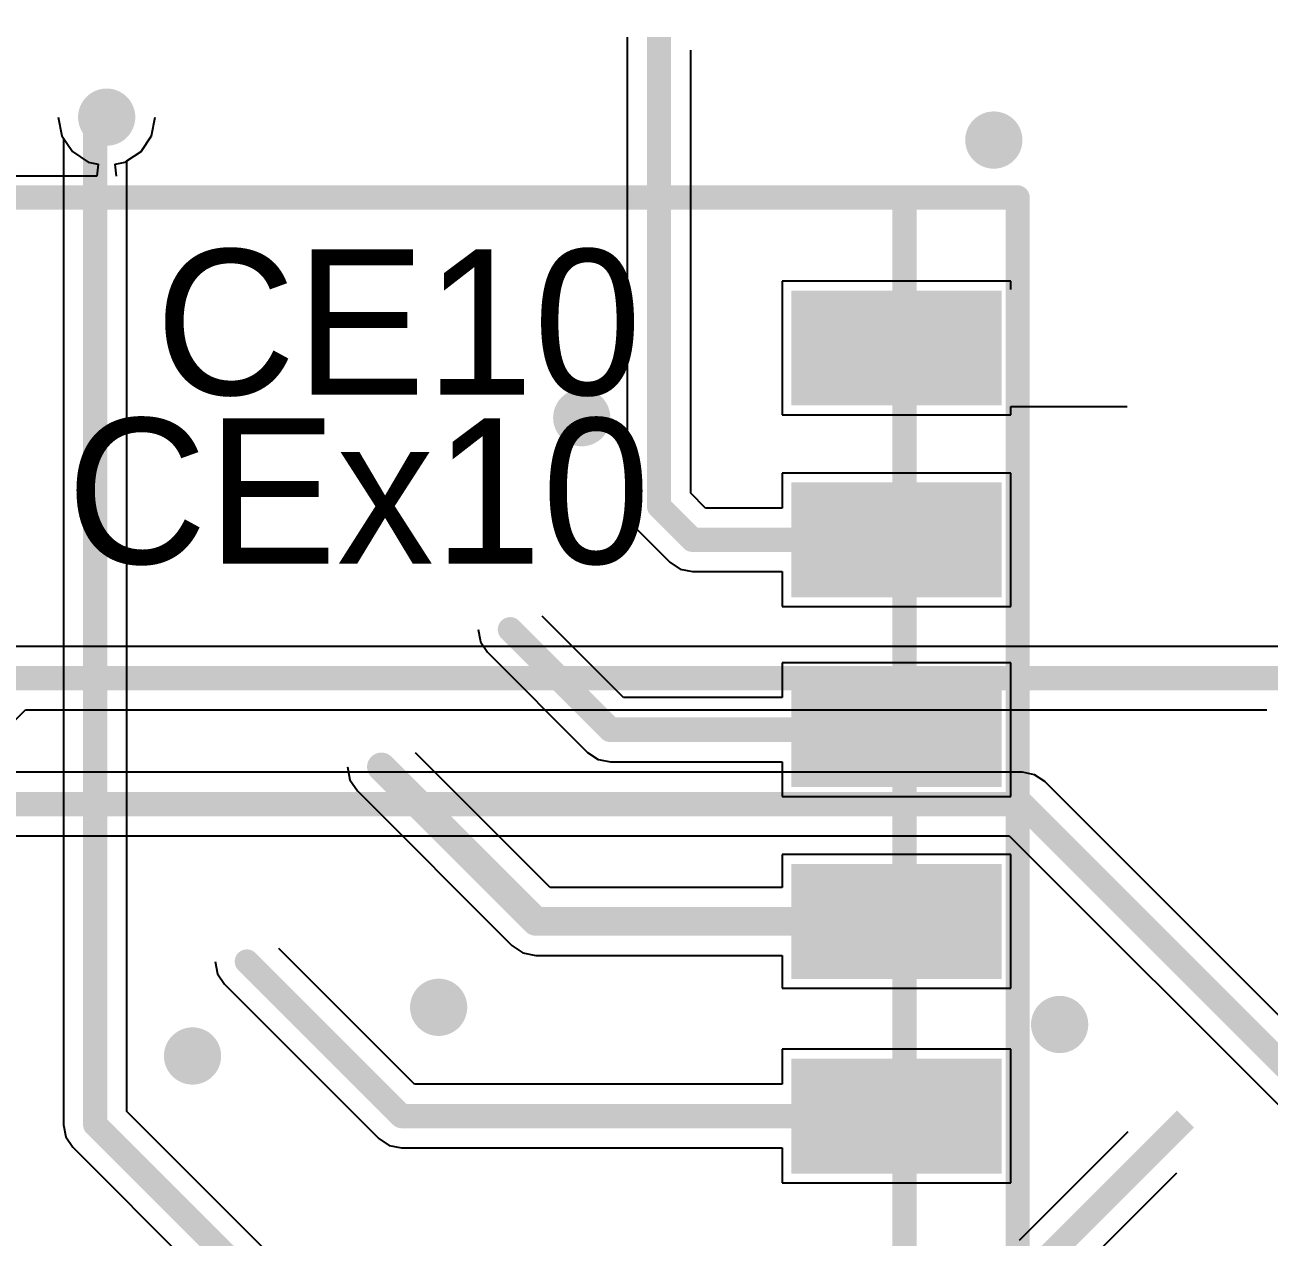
# Model space of a CAD drawing. Extents: x 65.4 to 145.6, y 116.1 to 196.3.
# Drawn here: x 100.64 to 113.69, y 129.89 to 142.59 of the extents above; entities that cross this region are included whole.
import ezdxf

# ---------------------------------------------------------------- set-up
doc = ezdxf.new("R2010")
doc.units = 0
doc.header["$MEASUREMENT"] = 0
doc.layers.get('0').update_dxf_attribs({"linetype": 'CONTINUOUS'})
for name, color, linetype in [('BOTTOMLAYER', 5, 'CONTINUOUS'), ('MECHANICAL13', 56, 'CONTINUOUS'), ('MECHANICAL15', 56, 'CONTINUOUS'), ('MULTILAYER', 9, 'CONTINUOUS'), ('TOPLAYER', 1, 'CONTINUOUS'), ('TOPOVERLAY', 2, 'CONTINUOUS'), ('TOPPASTE', 8, 'CONTINUOUS'), ('TOPSOLDER', 216, 'CONTINUOUS'), ('VIAHOLELAYER', 16, 'CONTINUOUS')]:
    doc.layers.add(name, color=color, linetype=linetype)

# ---------------------------------------------------------------- blocks, each defined once
blk = doc.blocks.new('ESP_12_111')
at = {"layer": 'MECHANICAL13'}
for points, const_width in [([(-0.083, 8.371), (-0.083, -15.568)], 0.254), ([(16.084, 8.371), (-0.083, 8.371)], 0.254), ([(16.084, 8.371), (16.084, -15.568)], 0.254), ([(16.129, 8.382), (-0.127, 8.382)], 0.0508), ([(-0.127, 8.382), (-0.127, 2.727)], 0.0508), ([(16.129, 8.382), (16.129, 2.727)], 0.0508), ([(16.129, 2.727), (-0.127, 2.727)], 0.0508), ([(16.084, -15.568), (-0.083, -15.568)], 0.254)]:
    blk.add_lwpolyline(points, dxfattribs=dict(at, const_width=const_width))
for points, const_width in [([(-0.147, 8.371, 1), (-0.02, 8.371, 1)], 0.127), ([(-0.147, 8.371, 1), (-0.02, 8.371, 1)], 0.127), ([(16.02, 8.371, 1), (16.147, 8.371, 1)], 0.127), ([(16.02, 8.371, 1), (16.147, 8.371, 1)], 0.127), ([(-0.14, 8.382, 1), (-0.114, 8.382, 1)], 0.0254), ([(-0.14, 8.382, 1), (-0.114, 8.382, 1)], 0.0254), ([(16.116, 8.382, 1), (16.142, 8.382, 1)], 0.0254), ([(16.116, 8.382, 1), (16.142, 8.382, 1)], 0.0254), ([(-0.14, 2.727, 1), (-0.114, 2.727, 1)], 0.0254), ([(-0.14, 2.727, 1), (-0.114, 2.727, 1)], 0.0254), ([(16.116, 2.727, 1), (16.142, 2.727, 1)], 0.0254), ([(16.116, 2.727, 1), (16.142, 2.727, 1)], 0.0254), ([(-0.147, -15.568, 1), (-0.02, -15.568, 1)], 0.127), ([(-0.147, -15.568, 1), (-0.02, -15.568, 1)], 0.127), ([(16.02, -15.568, 1), (16.147, -15.568, 1)], 0.127), ([(16.02, -15.568, 1), (16.147, -15.568, 1)], 0.127)]:
    blk.add_lwpolyline(points, format="xyb", close=True, dxfattribs=dict(at, const_width=const_width))
at = {"layer": 'MECHANICAL15'}
for points, const_width in [([(17.272, 8.371), (-1.27, 8.371)], 0.254), ([(-1.27, 8.371), (-1.27, -15.568)], 0.254), ([(17.272, 8.371), (17.272, -15.568)], 0.254), ([(8, -3.345), (8, -3.853)], 0.1), ([(8.254, -3.599), (7.746, -3.599)], 0.1), ([(17.272, -15.568), (-1.27, -15.568)], 0.254)]:
    blk.add_lwpolyline(points, dxfattribs=dict(at, const_width=const_width))
for points, const_width in [([(-1.333, 8.371, 1), (-1.206, 8.371, 1)], 0.127), ([(-1.333, 8.371, 1), (-1.206, 8.371, 1)], 0.127), ([(17.209, 8.371, 1), (17.336, 8.371, 1)], 0.127), ([(17.209, 8.371, 1), (17.336, 8.371, 1)], 0.127), ([(7.975, -3.345, 1), (8.025, -3.345, 1)], 0.05), ([(7.721, -3.599, 1), (7.771, -3.599, 1)], 0.05), ([(8.229, -3.599, 1), (8.279, -3.599, 1)], 0.05), ([(7.975, -3.853, 1), (8.025, -3.853, 1)], 0.05), ([(-1.333, -15.568, 1), (-1.206, -15.568, 1)], 0.127), ([(-1.333, -15.568, 1), (-1.206, -15.568, 1)], 0.127), ([(17.209, -15.568, 1), (17.336, -15.568, 1)], 0.127), ([(17.209, -15.568, 1), (17.336, -15.568, 1)], 0.127)]:
    blk.add_lwpolyline(points, format="xyb", close=True, dxfattribs=dict(at, const_width=const_width))
at = {"layer": 'TOPLAYER'}
for points in [[(15, -0.47), (17, -0.47), (15, 0.53), (17, 0.53)], [(-1, -0.5), (1, -0.5), (-1, 0.5), (1, 0.5)], [(-1, -2.47), (1, -2.47), (-1, -1.47), (1, -1.47)], [(15, -2.45), (17, -2.45), (15, -1.45), (17, -1.45)], [(-1, -4.47), (1, -4.47), (-1, -3.47), (1, -3.47)], [(15, -4.47), (17, -4.47), (15, -3.47), (17, -3.47)], [(-1, -6.44), (1, -6.44), (-1, -5.44), (1, -5.44)], [(15, -6.45), (17, -6.45), (15, -5.45), (17, -5.45)], [(-1, -8.48), (1, -8.48), (-1, -7.48), (1, -7.48)], [(15, -8.51), (17, -8.51), (15, -7.51), (17, -7.51)], [(-1, -10.49), (1, -10.49), (-1, -9.49), (1, -9.49)], [(15, -10.53), (17, -10.53), (15, -9.53), (17, -9.53)], [(-1, -12.48), (1, -12.48), (-1, -11.48), (1, -11.48)], [(15, -12.49), (17, -12.49), (15, -11.49), (17, -11.49)], [(-1, -14.49), (1, -14.49), (-1, -13.49), (1, -13.49)], [(15, -14.53), (17, -14.53), (15, -13.53), (17, -13.53)]]:
    blk.add_solid(points, dxfattribs=at)
at = {"layer": 'TOPOVERLAY'}
for p, q in [((2.54, 0.635), (1.27, 0)), ((2.54, -0.635), (2.54, 0.635)), ((1.27, 0), (2.54, -0.635))]:
    blk.add_line(p, q, dxfattribs=at)
at = {"layer": 'TOPOVERLAY', "const_width": 0.254}
for points in [[(16.084, 8.371), (-0.083, 8.371)], [(-0.083, 8.371), (-0.083, 0.916)], [(16.084, 8.371), (16.084, 0.916)], [(-0.083, -14.917), (-0.083, -15.568)], [(16.084, -14.916), (16.084, -15.568)], [(16.084, -15.568), (-0.083, -15.568)]]:
    blk.add_lwpolyline(points, dxfattribs=at)
at = {"layer": 'TOPOVERLAY'}
for points, const_width in [([(-0.147, 8.371, 1), (-0.02, 8.371, 1)], 0.127), ([(-0.147, 8.371, 1), (-0.02, 8.371, 1)], 0.127), ([(16.02, 8.371, 1), (16.147, 8.371, 1)], 0.127), ([(16.02, 8.371, 1), (16.147, 8.371, 1)], 0.127), ([(-0.612, 1.356, 1), (-0.912, 1.356, 1)], 0.3), ([(-0.987, 1.356, 1), (-0.837, 1.356, 1)], 0.15), ([(-0.687, 1.356, 1), (-0.537, 1.356, 1)], 0.15), ([(-0.147, 0.916, 1), (-0.02, 0.916, 1)], 0.127), ([(16.02, 0.916, 1), (16.147, 0.916, 1)], 0.127), ([(-0.147, -14.917, 1), (-0.02, -14.917, 1)], 0.127), ([(16.02, -14.916, 1), (16.147, -14.916, 1)], 0.127), ([(-0.147, -15.568, 1), (-0.02, -15.568, 1)], 0.127), ([(-0.147, -15.568, 1), (-0.02, -15.568, 1)], 0.127), ([(16.02, -15.568, 1), (16.147, -15.568, 1)], 0.127), ([(16.02, -15.568, 1), (16.147, -15.568, 1)], 0.127)]:
    blk.add_lwpolyline(points, format="xyb", close=True, dxfattribs=dict(at, const_width=const_width))
at = {"layer": 'TOPPASTE'}
for points in [[(15, -0.47), (17, -0.47), (15, 0.53), (17, 0.53)], [(-1, -0.5), (1, -0.5), (-1, 0.5), (1, 0.5)], [(-1, -2.47), (1, -2.47), (-1, -1.47), (1, -1.47)], [(15, -2.45), (17, -2.45), (15, -1.45), (17, -1.45)], [(-1, -4.47), (1, -4.47), (-1, -3.47), (1, -3.47)], [(15, -4.47), (17, -4.47), (15, -3.47), (17, -3.47)], [(-1, -6.44), (1, -6.44), (-1, -5.44), (1, -5.44)], [(15, -6.45), (17, -6.45), (15, -5.45), (17, -5.45)], [(-1, -8.48), (1, -8.48), (-1, -7.48), (1, -7.48)], [(15, -8.51), (17, -8.51), (15, -7.51), (17, -7.51)], [(-1, -10.49), (1, -10.49), (-1, -9.49), (1, -9.49)], [(15, -10.53), (17, -10.53), (15, -9.53), (17, -9.53)], [(-1, -12.48), (1, -12.48), (-1, -11.48), (1, -11.48)], [(15, -12.49), (17, -12.49), (15, -11.49), (17, -11.49)], [(-1, -14.49), (1, -14.49), (-1, -13.49), (1, -13.49)], [(15, -14.53), (17, -14.53), (15, -13.53), (17, -13.53)]]:
    blk.add_solid(points, dxfattribs=at)
at = {"layer": 'TOPSOLDER'}
for points in [[(-1.102, -0.602), (1.102, -0.602), (-1.102, 0.602), (1.102, 0.602)], [(14.898, -0.572), (17.102, -0.572), (14.898, 0.632), (17.102, 0.632)], [(-1.102, -2.572), (1.102, -2.572), (-1.102, -1.368), (1.102, -1.368)], [(14.898, -2.552), (17.102, -2.552), (14.898, -1.348), (17.102, -1.348)], [(-1.102, -4.572), (1.102, -4.572), (-1.102, -3.368), (1.102, -3.368)], [(14.898, -4.572), (17.102, -4.572), (14.898, -3.368), (17.102, -3.368)], [(-1.102, -6.542), (1.102, -6.542), (-1.102, -5.338), (1.102, -5.338)], [(14.898, -6.552), (17.102, -6.552), (14.898, -5.348), (17.102, -5.348)], [(-1.102, -8.582), (1.102, -8.582), (-1.102, -7.378), (1.102, -7.378)], [(14.898, -8.612), (17.102, -8.612), (14.898, -7.408), (17.102, -7.408)], [(-1.102, -10.592), (1.102, -10.592), (-1.102, -9.388), (1.102, -9.388)], [(14.898, -10.632), (17.102, -10.632), (14.898, -9.428), (17.102, -9.428)], [(-1.102, -12.582), (1.102, -12.582), (-1.102, -11.378), (1.102, -11.378)], [(14.898, -12.592), (17.102, -12.592), (14.898, -11.388), (17.102, -11.388)], [(-1.102, -14.592), (1.102, -14.592), (-1.102, -13.388), (1.102, -13.388)], [(14.898, -14.632), (17.102, -14.632), (14.898, -13.428), (17.102, -13.428)]]:
    blk.add_solid(points, dxfattribs=at)
at = {"layer": 'MECHANICAL13'}
for s, p in [('ANTENNA AREA', (0.127, 7.874)), ('CUTOUT POLYGON', (0.127, 7.366))]:
    blk.add_text(s, height=0.254, dxfattribs=at).set_placement(p)

msp = doc.modelspace()

# ---------------------------------------------------------------- linework, layer by layer
at = {"layer": 'BOTTOMLAYER'}
for p, q in [((100.992, 141.626), (101.031, 141.431)), ((101.973, 141.431), (102.012, 141.626)), ((101.031, 141.431), (101.142, 141.266)), ((101.862, 141.266), (101.973, 141.431)), ((101.142, 141.266), (101.307, 141.155)), ((101.697, 141.155), (101.862, 141.266)), ((101.307, 141.155), (101.412, 141.134)), ((101.412, 141.134), (101.399, 141.008)), ((101.592, 141.134), (101.697, 141.155)), ((101.605, 141.008), (101.592, 141.134)), ((101.399, 141.008), (92.014, 141.008)), ((113.802, 136.079), (100.512, 136.079)), ((100.535, 135.298), (100.65, 135.413)), ((100.65, 135.413), (113.664, 135.413)), ((111.102, 134.759), (100.393, 134.759)), ((111.23, 134.734), (111.102, 134.759)), ((111.338, 134.662), (111.23, 134.734)), ((115.48, 130.519), (111.338, 134.662)), ((91.351, 134.093), (110.964, 134.093)), ((110.964, 134.093), (115.009, 130.048))]:
    msp.add_line(p, q, dxfattribs=at)
for points, const_width in [([(101.352, 141.626, 1), (101.652, 141.626, 1)], 0.3), ([(110.652, 141.386, 1), (110.952, 141.386, 1)], 0.3), ([(106.332, 138.476, 1), (106.632, 138.476, 1)], 0.3), ([(111.039, 134.426, 1), (111.166, 134.426, 1)], 0.127), ([(111.039, 134.426, 1), (111.166, 134.426, 1)], 0.127), ([(104.832, 132.296, 1), (105.132, 132.296, 1)], 0.3), ([(111.342, 132.116, 1), (111.642, 132.116, 1)], 0.3), ([(102.252, 131.786, 1), (102.552, 131.786, 1)], 0.3)]:
    msp.add_lwpolyline(points, format="xyb", close=True, dxfattribs=dict(at, const_width=const_width))
at = {"layer": 'BOTTOMLAYER', "const_width": 0.254}
for points in [[(100.512, 135.746), (113.802, 135.746)], [(90.972, 134.426), (111.102, 134.426)], [(111.102, 134.426), (115.512, 130.016)]]:
    msp.add_lwpolyline(points, dxfattribs=at)
at = {"layer": 'MULTILAYER', "const_width": 0.3}
for points in [[(101.352, 141.626, 1), (101.652, 141.626, 1)], [(110.652, 141.386, 1), (110.952, 141.386, 1)], [(106.332, 138.476, 1), (106.632, 138.476, 1)], [(104.832, 132.296, 1), (105.132, 132.296, 1)], [(111.342, 132.116, 1), (111.642, 132.116, 1)], [(102.252, 131.786, 1), (102.552, 131.786, 1)]]:
    msp.add_lwpolyline(points, format="xyb", close=True, dxfattribs=at)
at = {"layer": 'TOPLAYER'}
for p, q in [((106.959, 142.466), (106.959, 137.546)), ((107.625, 137.684), (107.625, 142.328)), ((100.992, 141.626), (101.031, 141.431)), ((101.973, 141.431), (102.012, 141.626)), ((101.031, 141.431), (101.049, 141.405)), ((101.049, 141.405), (101.049, 131.066)), ((101.862, 141.266), (101.973, 141.431)), ((101.715, 141.167), (101.862, 141.266)), ((101.715, 131.204), (101.715, 141.167)), ((110.982, 139.906), (108.582, 139.906)), ((108.582, 139.906), (108.582, 138.506)), ((110.982, 139.818), (110.982, 139.906)), ((110.982, 138.506), (110.982, 138.594)), ((110.982, 138.594), (112.201, 138.594)), ((108.582, 138.506), (110.982, 138.506)), ((110.982, 137.896), (108.582, 137.896)), ((108.582, 137.896), (108.582, 137.529)), ((110.982, 136.496), (110.982, 137.896)), ((107.78, 137.529), (107.625, 137.684)), ((106.959, 137.546), (106.984, 137.418)), ((108.582, 137.529), (107.78, 137.529)), ((106.984, 137.418), (107.056, 137.31)), ((107.056, 137.31), (107.406, 136.96)), ((107.406, 136.96), (107.406, 136.96)), ((107.406, 136.96), (107.406, 136.96)), ((107.406, 136.96), (107.406, 136.96)), ((107.406, 136.96), (107.406, 136.96)), ((107.406, 136.96), (107.406, 136.96)), ((107.406, 136.96), (107.406, 136.96)), ((107.406, 136.96), (107.406, 136.96)), ((107.406, 136.96), (107.406, 136.96)), ((107.406, 136.96), (107.406, 136.96)), ((107.406, 136.96), (107.406, 136.96)), ((107.406, 136.96), (107.406, 136.96)), ((107.406, 136.96), (107.514, 136.888)), ((107.514, 136.888), (107.642, 136.863)), ((107.642, 136.863), (108.582, 136.863)), ((108.582, 136.863), (108.582, 136.496)), ((108.582, 136.496), (110.982, 136.496)), ((106.921, 135.542), (106.068, 136.395)), ((105.396, 136.256), (105.396, 136.256)), ((105.396, 136.256), (105.417, 136.149)), ((105.417, 136.149), (105.421, 136.127)), ((105.421, 136.127), (105.494, 136.018)), ((105.494, 136.018), (105.494, 136.018)), ((105.494, 136.018), (105.494, 136.018)), ((105.494, 136.018), (105.494, 136.018)), ((105.494, 136.018), (105.494, 136.018)), ((105.494, 136.018), (105.494, 136.018)), ((105.494, 136.018), (105.494, 136.018)), ((105.494, 136.018), (106.544, 134.968)), ((110.982, 135.906), (108.582, 135.906)), ((108.582, 135.906), (108.582, 135.542)), ((110.982, 134.506), (110.982, 135.906)), ((108.582, 135.542), (106.921, 135.542)), ((106.15, 133.553), (104.739, 134.964)), ((106.544, 134.968), (106.544, 134.968)), ((106.544, 134.968), (106.653, 134.895)), ((106.653, 134.895), (106.675, 134.891)), ((106.675, 134.891), (106.782, 134.87)), ((106.782, 134.87), (106.782, 134.87)), ((106.782, 134.87), (108.582, 134.87)), ((108.582, 134.87), (108.582, 134.506)), ((104.025, 134.816), (104.025, 134.816)), ((104.025, 134.816), (104.025, 134.816)), ((104.025, 134.816), (104.052, 134.679)), ((104.052, 134.679), (104.13, 134.564)), ((104.13, 134.564), (105.75, 132.944)), ((108.582, 134.506), (110.982, 134.506)), ((110.982, 133.896), (108.582, 133.896)), ((108.582, 133.896), (108.582, 133.553)), ((110.982, 132.496), (110.982, 133.896)), ((108.582, 133.553), (106.15, 133.553)), ((104.73, 131.489), (103.305, 132.914)), ((105.75, 132.944), (105.865, 132.866)), ((105.865, 132.866), (106.002, 132.839)), ((106.002, 132.839), (108.582, 132.839)), ((108.582, 132.839), (108.582, 132.496)), ((102.639, 132.776), (102.664, 132.648)), ((102.664, 132.648), (102.736, 132.54)), ((102.736, 132.54), (102.736, 132.54)), ((102.736, 132.54), (102.736, 132.54)), ((102.736, 132.54), (104.356, 130.92)), ((108.582, 132.496), (110.982, 132.496)), ((110.982, 131.856), (108.582, 131.856)), ((108.582, 131.856), (108.582, 131.489)), ((110.982, 130.456), (110.982, 131.856)), ((108.582, 131.489), (104.73, 131.489)), ((105.4, 127.519), (101.715, 131.204)), ((101.049, 131.066), (101.074, 130.938)), ((112.207, 130.992), (111.066, 129.851)), ((101.074, 130.938), (101.146, 130.83)), ((101.146, 130.83), (101.146, 130.83)), ((101.146, 130.83), (101.146, 130.83)), ((101.146, 130.83), (101.146, 130.83)), ((101.146, 130.83), (105.026, 126.95)), ((104.356, 130.92), (104.356, 130.92)), ((104.356, 130.92), (104.356, 130.92)), ((104.356, 130.92), (104.356, 130.92)), ((104.356, 130.92), (104.356, 130.92)), ((104.356, 130.92), (104.356, 130.92)), ((104.356, 130.92), (104.356, 130.92)), ((104.356, 130.92), (104.356, 130.92)), ((104.356, 130.92), (104.356, 130.92)), ((104.356, 130.92), (104.356, 130.92)), ((104.356, 130.92), (104.356, 130.92)), ((104.356, 130.92), (104.356, 130.92)), ((104.356, 130.92), (104.464, 130.848)), ((104.464, 130.848), (104.592, 130.823)), ((104.592, 130.823), (108.582, 130.823)), ((108.582, 130.823), (108.582, 130.456)), ((108.582, 130.456), (110.982, 130.456)), ((111.108, 128.95), (112.719, 130.562))]:
    msp.add_line(p, q, dxfattribs=at)
for points, const_width in [([(107.292, 137.546), (107.292, 142.466)], 0.254), ([(101.382, 141.506), (101.502, 141.626)], 0.254), ([(101.382, 131.066), (101.382, 141.506)], 0.254), ([(107.292, 137.546), (107.642, 137.196)], 0.254), ([(107.642, 137.196), (109.782, 137.196)], 0.254), ([(105.732, 136.256), (106.782, 135.206)], 0.26), ([(106.782, 135.206), (109.782, 135.206)], 0.26), ([(104.382, 134.816), (106.002, 133.196)], 0.3), ([(106.002, 133.196), (109.782, 133.196)], 0.3), ([(109.782, 133.226), (109.872, 133.226)], 0.3), ([(102.972, 132.776), (104.592, 131.156)], 0.254), ([(104.592, 131.156), (109.782, 131.156)], 0.254), ([(110.872, 129.186), (112.812, 131.126)], 0.254), ([(101.382, 131.066), (105.262, 127.186)], 0.254)]:
    msp.add_lwpolyline(points, dxfattribs=dict(at, const_width=const_width))
for points, const_width in [([(101.352, 141.626, 1), (101.652, 141.626, 1)], 0.3), ([(110.652, 141.386, 1), (110.952, 141.386, 1)], 0.3), ([(101.318, 141.506, 1), (101.445, 141.506, 1)], 0.127), ([(101.318, 141.506, 1), (101.445, 141.506, 1)], 0.127), ([(109.582, 139.206, 1), (109.982, 139.206, 1)], 0.4), ([(106.332, 138.476, 1), (106.632, 138.476, 1)], 0.3), ([(107.229, 137.546, 1), (107.356, 137.546, 1)], 0.127), ([(107.229, 137.546, 1), (107.356, 137.546, 1)], 0.127), ([(107.578, 137.196, 1), (107.705, 137.196, 1)], 0.127), ([(107.578, 137.196, 1), (107.705, 137.196, 1)], 0.127), ([(109.718, 137.196, 1), (109.845, 137.196, 1)], 0.127), ([(105.667, 136.256, 1), (105.797, 136.256, 1)], 0.13), ([(105.667, 136.256, 1), (105.797, 136.256, 1)], 0.13), ([(106.717, 135.206, 1), (106.847, 135.206, 1)], 0.13), ([(106.717, 135.206, 1), (106.847, 135.206, 1)], 0.13), ([(109.717, 135.206, 1), (109.847, 135.206, 1)], 0.13), ([(104.307, 134.816, 1), (104.457, 134.816, 1)], 0.15), ([(104.307, 134.816, 1), (104.457, 134.816, 1)], 0.15), ([(105.927, 133.196, 1), (106.077, 133.196, 1)], 0.15), ([(105.927, 133.196, 1), (106.077, 133.196, 1)], 0.15), ([(109.707, 133.226, 1), (109.857, 133.226, 1)], 0.15), ([(109.707, 133.196, 1), (109.857, 133.196, 1)], 0.15), ([(109.797, 133.226, 1), (109.947, 133.226, 1)], 0.15), ([(102.908, 132.776, 1), (103.035, 132.776, 1)], 0.127), ([(102.908, 132.776, 1), (103.035, 132.776, 1)], 0.127), ([(104.832, 132.296, 1), (105.132, 132.296, 1)], 0.3), ([(111.342, 132.116, 1), (111.642, 132.116, 1)], 0.3), ([(102.252, 131.786, 1), (102.552, 131.786, 1)], 0.3), ([(104.529, 131.156, 1), (104.656, 131.156, 1)], 0.127), ([(104.529, 131.156, 1), (104.656, 131.156, 1)], 0.127), ([(109.718, 131.156, 1), (109.845, 131.156, 1)], 0.127), ([(101.318, 131.066, 1), (101.445, 131.066, 1)], 0.127), ([(101.318, 131.066, 1), (101.445, 131.066, 1)], 0.127)]:
    msp.add_lwpolyline(points, format="xyb", close=True, dxfattribs=dict(at, const_width=const_width))
at = {"layer": 'VIAHOLELAYER', "const_width": 0.15}
for points in [[(110.727, 141.386, 1), (110.877, 141.386, 1)], [(106.407, 138.476, 1), (106.557, 138.476, 1)], [(104.907, 132.296, 1), (105.057, 132.296, 1)], [(111.417, 132.116, 1), (111.567, 132.116, 1)], [(102.327, 131.786, 1), (102.477, 131.786, 1)]]:
    msp.add_lwpolyline(points, format="xyb", close=True, dxfattribs=at)

# ---------------------------------------------------------------- block references
at = {"rotation": 180}
msp.add_blockref('ESP_12_111', (109.782, 125.216), dxfattribs=at)

# ---------------------------------------------------------------- texts
at = {"layer": 'TOPOVERLAY'}
for s, p in [('CE10', (102.012, 138.716)), ('CEx10', (101.082, 136.946))]:
    msp.add_text(s, height=1.524, rotation=360, dxfattribs=at).set_placement(p)

doc.saveas('drawing.dxf')
